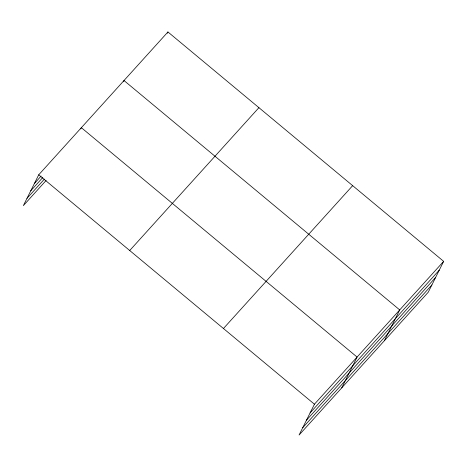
<?xml version="1.0" encoding="UTF-8"?>
<svg xmlns="http://www.w3.org/2000/svg" width="467" height="467" viewBox="0 0 467 467"><rect width="100%" height="100%" fill="white"/><g stroke="black" fill="none" stroke-linecap="round" stroke-linejoin="round"><path stroke-width="0.7" d="M443.65 261.357L314.437 404.206L299.067 435.034L428.28 292.179L443.65 261.357L167.933 31.966L38.72 174.821L23.35 205.643L46.122 180.466M80.738 128.927L81.357 127.678L357.08 357.068L341.71 387.89M123.376 81.789L124 80.534L399.717 309.925L384.347 340.752M167.309 33.215L167.933 31.966M34.36 183.572L41.143 176.071M30.723 190.857L42.836 177.46M26.981 198.358L44.423 179.077M129.709 250.516L258.916 107.667M223.448 328.511L352.661 185.656M310.076 412.956L439.289 270.101M306.445 420.242L435.653 277.386M302.698 427.749L431.911 284.893M38.72 174.821L314.437 404.206"/></g></svg>
